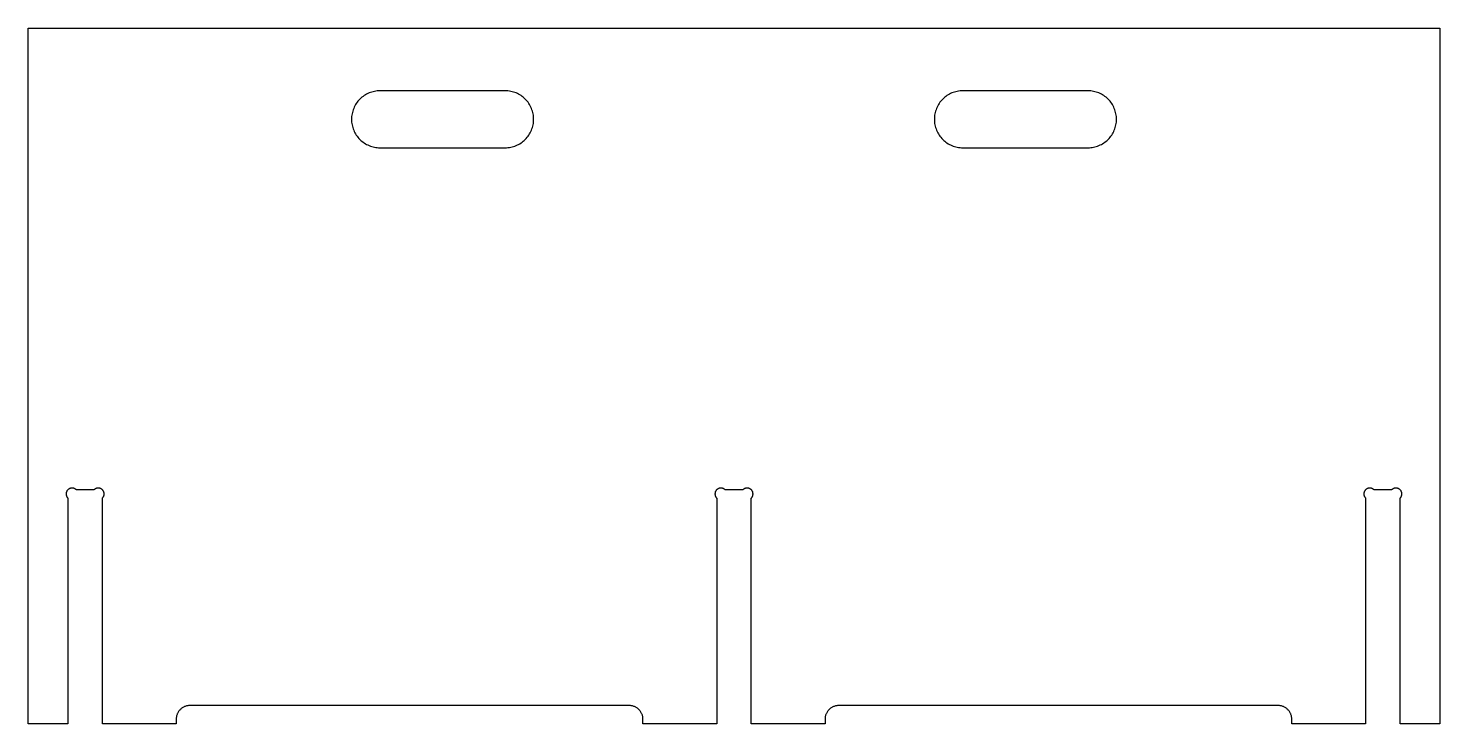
# Model space of a CAD drawing. Header units: inches. Extents: x 0 to 31, y 0 to 15.3.
import ezdxf

# ---------------------------------------------------------------- set-up
doc = ezdxf.new("R2010")
doc.units = ezdxf.units.IN
doc.header["$MEASUREMENT"] = 0
doc.layers.add('CUT_INSIDE', color=5, linetype='Continuous')
doc.layers.add('CUT_OUTSIDE', color=1, linetype='Continuous')

msp = doc.modelspace()

# ---------------------------------------------------------------- linework, layer by layer
at = {"layer": 'CUT_INSIDE'}
for points in [[(7.6943, 13.9019), (7.6637, 13.8996), (7.6333, 13.8959), (7.6031, 13.8906), (7.5731, 13.8839), (7.5436, 13.8757), (7.5144, 13.8661), (7.4858, 13.8551), (7.4578, 13.8426), (7.4304, 13.8288), (7.4037, 13.8137), (7.3778, 13.7973), (7.3527, 13.7797), (7.3285, 13.7608), (7.3053, 13.7407), (7.2831, 13.7196), (7.2619, 13.6974), (7.2419, 13.6741), (7.223, 13.65), (7.2053, 13.6249), (7.1889, 13.599), (7.1738, 13.5723), (7.16, 13.5449), (7.1476, 13.5168), (7.1365, 13.4882), (7.1269, 13.4591), (7.1187, 13.4295), (7.112, 13.3996), (7.1068, 13.3694), (7.103, 13.3389), (7.1008, 13.3083), (7.1, 13.2776), (7.1008, 13.247), (7.103, 13.2164), (7.1068, 13.1859), (7.112, 13.1557), (7.1187, 13.1258), (7.1269, 13.0962), (7.1365, 13.0671), (7.1476, 13.0385), (7.16, 13.0104), (7.1738, 12.983), (7.1889, 12.9563), (7.2053, 12.9304), (7.223, 12.9053), (7.2419, 12.8812), (7.2619, 12.8579), (7.2831, 12.8357), (7.3053, 12.8146), (7.3285, 12.7945), (7.3527, 12.7756), (7.3778, 12.758), (7.4037, 12.7416), (7.4304, 12.7264), (7.4578, 12.7127), (7.4858, 12.7002), (7.5144, 12.6892), (7.5436, 12.6796), (7.5731, 12.6714), (7.6031, 12.6647), (7.6333, 12.6594), (7.6637, 12.6557), (7.6943, 12.6534), (7.725, 12.6526), (10.475, 12.6526), (10.5057, 12.6534), (10.5363, 12.6557), (10.5667, 12.6594), (10.5969, 12.6647), (10.6269, 12.6714), (10.6564, 12.6796), (10.6856, 12.6892), (10.7142, 12.7002), (10.7422, 12.7127), (10.7696, 12.7264), (10.7963, 12.7416), (10.8222, 12.758), (10.8473, 12.7756), (10.8715, 12.7945), (10.8947, 12.8146), (10.9169, 12.8357), (10.9381, 12.8579), (10.9581, 12.8812), (10.977, 12.9053), (10.9947, 12.9304), (11.0111, 12.9563), (11.0262, 12.983), (11.04, 13.0104), (11.0524, 13.0385), (11.0635, 13.0671), (11.0731, 13.0962), (11.0813, 13.1258), (11.088, 13.1557), (11.0932, 13.1859), (11.097, 13.2164), (11.0992, 13.247), (11.1, 13.2776), (11.0992, 13.3083), (11.097, 13.3389), (11.0932, 13.3694), (11.088, 13.3996), (11.0813, 13.4295), (11.0731, 13.4591), (11.0635, 13.4882), (11.0524, 13.5168), (11.04, 13.5449), (11.0262, 13.5723), (11.0111, 13.599), (10.9947, 13.6249), (10.977, 13.65), (10.9581, 13.6741), (10.9381, 13.6974), (10.9169, 13.7196), (10.8947, 13.7407), (10.8715, 13.7608), (10.8473, 13.7797), (10.8222, 13.7973), (10.7963, 13.8137), (10.7696, 13.8288), (10.7422, 13.8426), (10.7142, 13.8551), (10.6856, 13.8661), (10.6564, 13.8757), (10.6269, 13.8839), (10.5969, 13.8906), (10.5667, 13.8959), (10.5363, 13.8996), (10.5057, 13.9019), (10.475, 13.9026), (7.725, 13.9026)], [(20.525, 13.9026), (20.4943, 13.9019), (20.4637, 13.8996), (20.4333, 13.8959), (20.4031, 13.8906), (20.3731, 13.8839), (20.3436, 13.8757), (20.3144, 13.8661), (20.2858, 13.8551), (20.2578, 13.8426), (20.2304, 13.8288), (20.2037, 13.8137), (20.1778, 13.7973), (20.1527, 13.7797), (20.1285, 13.7608), (20.1053, 13.7407), (20.0831, 13.7196), (20.0619, 13.6974), (20.0419, 13.6741), (20.023, 13.65), (20.0053, 13.6249), (19.9889, 13.599), (19.9738, 13.5723), (19.96, 13.5449), (19.9476, 13.5168), (19.9365, 13.4882), (19.9269, 13.4591), (19.9187, 13.4295), (19.912, 13.3996), (19.9068, 13.3694), (19.903, 13.3389), (19.9008, 13.3083), (19.9, 13.2776), (19.9008, 13.247), (19.903, 13.2164), (19.9068, 13.1859), (19.912, 13.1557), (19.9187, 13.1258), (19.9269, 13.0962), (19.9365, 13.0671), (19.9476, 13.0385), (19.96, 13.0104), (19.9738, 12.983), (19.9889, 12.9563), (20.0053, 12.9304), (20.023, 12.9053), (20.0419, 12.8812), (20.0619, 12.8579), (20.0831, 12.8357), (20.1053, 12.8146), (20.1285, 12.7945), (20.1527, 12.7756), (20.1778, 12.758), (20.2037, 12.7416), (20.2304, 12.7264), (20.2578, 12.7127), (20.2858, 12.7002), (20.3144, 12.6892), (20.3436, 12.6796), (20.3731, 12.6714), (20.4031, 12.6647), (20.4333, 12.6594), (20.4637, 12.6557), (20.4943, 12.6534), (20.525, 12.6526), (23.275, 12.6526), (23.3057, 12.6534), (23.3363, 12.6557), (23.3667, 12.6594), (23.3969, 12.6647), (23.4269, 12.6714), (23.4564, 12.6796), (23.4856, 12.6892), (23.5142, 12.7002), (23.5422, 12.7127), (23.5696, 12.7264), (23.5963, 12.7416), (23.6222, 12.758), (23.6473, 12.7756), (23.6715, 12.7945), (23.6947, 12.8146), (23.7169, 12.8357), (23.7381, 12.8579), (23.7581, 12.8812), (23.777, 12.9053), (23.7947, 12.9304), (23.8111, 12.9563), (23.8262, 12.983), (23.84, 13.0104), (23.8524, 13.0385), (23.8635, 13.0671), (23.8731, 13.0962), (23.8813, 13.1258), (23.888, 13.1557), (23.8932, 13.1859), (23.897, 13.2164), (23.8992, 13.247), (23.9, 13.2776), (23.8992, 13.3083), (23.897, 13.3389), (23.8932, 13.3694), (23.888, 13.3996), (23.8813, 13.4295), (23.8731, 13.4591), (23.8635, 13.4882), (23.8524, 13.5168), (23.84, 13.5449), (23.8262, 13.5723), (23.8111, 13.599), (23.7947, 13.6249), (23.777, 13.65), (23.7581, 13.6741), (23.7381, 13.6974), (23.7169, 13.7196), (23.6947, 13.7407), (23.6715, 13.7608), (23.6473, 13.7797), (23.6222, 13.7973), (23.5963, 13.8137), (23.5696, 13.8288), (23.5422, 13.8426), (23.5142, 13.8551), (23.4856, 13.8661), (23.4564, 13.8757), (23.4269, 13.8839), (23.3969, 13.8906), (23.3667, 13.8959), (23.3363, 13.8996), (23.3057, 13.9019), (23.275, 13.9026)]]:
    msp.add_lwpolyline(points, close=True, dxfattribs=at)
at = {"layer": 'CUT_OUTSIDE'}
msp.add_lwpolyline([(31, 0), (30.1295, 0), (30.1295, 4.9567), (30.1339, 4.9613), (30.1381, 4.9661), (30.142, 4.9711), (30.1457, 4.9764), (30.1491, 4.9817), (30.1522, 4.9873), (30.1551, 4.993), (30.1577, 4.9988), (30.16, 5.0048), (30.162, 5.0108), (30.1637, 5.017), (30.1651, 5.0232), (30.1662, 5.0295), (30.167, 5.0358), (30.1674, 5.0422), (30.1676, 5.0486), (30.1674, 5.055), (30.167, 5.0613), (30.1662, 5.0677), (30.1651, 5.0739), (30.1637, 5.0802), (30.162, 5.0863), (30.16, 5.0924), (30.1577, 5.0983), (30.1551, 5.1042), (30.1522, 5.1099), (30.1491, 5.1154), (30.1457, 5.1208), (30.142, 5.126), (30.1381, 5.131), (30.1339, 5.1359), (30.1295, 5.1405), (30.1249, 5.1449), (30.12, 5.1491), (30.115, 5.153), (30.1098, 5.1567), (30.1044, 5.1601), (30.0989, 5.1632), (30.0932, 5.1661), (30.0873, 5.1687), (30.0814, 5.171), (30.0753, 5.173), (30.0692, 5.1747), (30.0629, 5.1761), (30.0567, 5.1772), (30.0503, 5.178), (30.044, 5.1784), (30.0376, 5.1786), (30.0312, 5.1784), (30.0248, 5.178), (30.0185, 5.1772), (30.0122, 5.1761), (30.006, 5.1747), (29.9998, 5.173), (29.9938, 5.171), (29.9878, 5.1687), (29.982, 5.1661), (29.9763, 5.1632), (29.9707, 5.1601), (29.9654, 5.1567), (29.9601, 5.153), (29.9551, 5.1491), (29.9503, 5.1449), (29.9457, 5.1405), (29.5543, 5.1405), (29.5497, 5.1449), (29.5449, 5.1491), (29.5399, 5.153), (29.5346, 5.1567), (29.5293, 5.1601), (29.5237, 5.1632), (29.518, 5.1661), (29.5122, 5.1687), (29.5062, 5.171), (29.5002, 5.173), (29.494, 5.1747), (29.4878, 5.1761), (29.4815, 5.1772), (29.4752, 5.178), (29.4688, 5.1784), (29.4624, 5.1786), (29.456, 5.1784), (29.4497, 5.178), (29.4433, 5.1772), (29.4371, 5.1761), (29.4308, 5.1747), (29.4247, 5.173), (29.4186, 5.171), (29.4127, 5.1687), (29.4068, 5.1661), (29.4011, 5.1632), (29.3956, 5.1601), (29.3902, 5.1567), (29.385, 5.153), (29.38, 5.1491), (29.3751, 5.1449), (29.3705, 5.1405), (29.3661, 5.1359), (29.3619, 5.131), (29.358, 5.126), (29.3543, 5.1208), (29.3509, 5.1154), (29.3478, 5.1099), (29.3449, 5.1042), (29.3423, 5.0983), (29.34, 5.0924), (29.338, 5.0863), (29.3363, 5.0802), (29.3349, 5.0739), (29.3338, 5.0677), (29.333, 5.0613), (29.3326, 5.055), (29.3324, 5.0486), (29.3326, 5.0422), (29.333, 5.0358), (29.3338, 5.0295), (29.3349, 5.0232), (29.3363, 5.017), (29.338, 5.0108), (29.34, 5.0048), (29.3423, 4.9988), (29.3449, 4.993), (29.3478, 4.9873), (29.3509, 4.9817), (29.3543, 4.9764), (29.358, 4.9711), (29.3619, 4.9661), (29.3661, 4.9613), (29.3705, 4.9567), (29.3705, 0), (27.75, 0), (27.75, 0.1), (27.7496, 0.1147), (27.7486, 0.1294), (27.7468, 0.144), (27.7442, 0.1585), (27.741, 0.1729), (27.7371, 0.1871), (27.7325, 0.2011), (27.7272, 0.2148), (27.7212, 0.2283), (27.7146, 0.2414), (27.7073, 0.2542), (27.6994, 0.2667), (27.691, 0.2787), (27.6819, 0.2903), (27.6723, 0.3015), (27.6621, 0.3121), (27.6515, 0.3223), (27.6403, 0.3319), (27.6287, 0.341), (27.6167, 0.3494), (27.6042, 0.3573), (27.5914, 0.3646), (27.5783, 0.3712), (27.5648, 0.3772), (27.5511, 0.3825), (27.5371, 0.3871), (27.5229, 0.391), (27.5085, 0.3942), (27.494, 0.3968), (27.4794, 0.3986), (27.4647, 0.3996), (27.45, 0.4), (17.8, 0.4), (17.7853, 0.3996), (17.7706, 0.3986), (17.756, 0.3968), (17.7415, 0.3942), (17.7271, 0.391), (17.7129, 0.3871), (17.6989, 0.3825), (17.6852, 0.3772), (17.6717, 0.3712), (17.6586, 0.3646), (17.6458, 0.3573), (17.6333, 0.3494), (17.6213, 0.341), (17.6097, 0.3319), (17.5985, 0.3223), (17.5879, 0.3121), (17.5777, 0.3015), (17.5681, 0.2903), (17.559, 0.2787), (17.5506, 0.2667), (17.5427, 0.2542), (17.5354, 0.2414), (17.5288, 0.2283), (17.5228, 0.2148), (17.5175, 0.2011), (17.5129, 0.1871), (17.509, 0.1729), (17.5058, 0.1585), (17.5032, 0.144), (17.5014, 0.1294), (17.5004, 0.1147), (17.5, 0.1), (17.5, 0), (15.8795, 0), (15.8795, 4.9567), (15.8839, 4.9613), (15.8881, 4.9661), (15.892, 4.9711), (15.8957, 4.9764), (15.8991, 4.9817), (15.9022, 4.9873), (15.9051, 4.993), (15.9077, 4.9988), (15.91, 5.0048), (15.912, 5.0108), (15.9137, 5.017), (15.9151, 5.0232), (15.9162, 5.0295), (15.917, 5.0358), (15.9174, 5.0422), (15.9176, 5.0486), (15.9174, 5.055), (15.917, 5.0613), (15.9162, 5.0677), (15.9151, 5.0739), (15.9137, 5.0802), (15.912, 5.0863), (15.91, 5.0924), (15.9077, 5.0983), (15.9051, 5.1042), (15.9022, 5.1099), (15.8991, 5.1154), (15.8957, 5.1208), (15.892, 5.126), (15.8881, 5.131), (15.8839, 5.1359), (15.8795, 5.1405), (15.8749, 5.1449), (15.87, 5.1491), (15.865, 5.153), (15.8598, 5.1567), (15.8544, 5.1601), (15.8489, 5.1632), (15.8432, 5.1661), (15.8373, 5.1687), (15.8314, 5.171), (15.8253, 5.173), (15.8192, 5.1747), (15.8129, 5.1761), (15.8067, 5.1772), (15.8003, 5.178), (15.794, 5.1784), (15.7876, 5.1786), (15.7812, 5.1784), (15.7748, 5.178), (15.7685, 5.1772), (15.7622, 5.1761), (15.756, 5.1747), (15.7498, 5.173), (15.7438, 5.171), (15.7378, 5.1687), (15.732, 5.1661), (15.7263, 5.1632), (15.7207, 5.1601), (15.7154, 5.1567), (15.7101, 5.153), (15.7051, 5.1491), (15.7003, 5.1449), (15.6957, 5.1405), (15.3043, 5.1405), (15.2997, 5.1449), (15.2949, 5.1491), (15.2899, 5.153), (15.2846, 5.1567), (15.2793, 5.1601), (15.2737, 5.1632), (15.268, 5.1661), (15.2622, 5.1687), (15.2562, 5.171), (15.2502, 5.173), (15.244, 5.1747), (15.2378, 5.1761), (15.2315, 5.1772), (15.2252, 5.178), (15.2188, 5.1784), (15.2124, 5.1786), (15.206, 5.1784), (15.1997, 5.178), (15.1933, 5.1772), (15.1871, 5.1761), (15.1808, 5.1747), (15.1747, 5.173), (15.1686, 5.171), (15.1627, 5.1687), (15.1568, 5.1661), (15.1511, 5.1632), (15.1456, 5.1601), (15.1402, 5.1567), (15.135, 5.153), (15.13, 5.1491), (15.1251, 5.1449), (15.1205, 5.1405), (15.1161, 5.1359), (15.1119, 5.131), (15.108, 5.126), (15.1043, 5.1208), (15.1009, 5.1154), (15.0978, 5.1099), (15.0949, 5.1042), (15.0923, 5.0983), (15.09, 5.0924), (15.088, 5.0863), (15.0863, 5.0802), (15.0849, 5.0739), (15.0838, 5.0677), (15.083, 5.0613), (15.0826, 5.055), (15.0824, 5.0486), (15.0826, 5.0422), (15.083, 5.0358), (15.0838, 5.0295), (15.0849, 5.0232), (15.0863, 5.017), (15.088, 5.0108), (15.09, 5.0048), (15.0923, 4.9988), (15.0949, 4.993), (15.0978, 4.9873), (15.1009, 4.9817), (15.1043, 4.9764), (15.108, 4.9711), (15.1119, 4.9661), (15.1161, 4.9613), (15.1205, 4.9567), (15.1205, 0), (13.5, 0), (13.5, 0.1), (13.4996, 0.1147), (13.4986, 0.1294), (13.4968, 0.144), (13.4942, 0.1585), (13.491, 0.1729), (13.4871, 0.1871), (13.4825, 0.2011), (13.4772, 0.2148), (13.4712, 0.2283), (13.4646, 0.2414), (13.4573, 0.2542), (13.4494, 0.2667), (13.441, 0.2787), (13.4319, 0.2903), (13.4223, 0.3015), (13.4121, 0.3121), (13.4015, 0.3223), (13.3903, 0.3319), (13.3787, 0.341), (13.3667, 0.3494), (13.3542, 0.3573), (13.3414, 0.3646), (13.3283, 0.3712), (13.3148, 0.3772), (13.3011, 0.3825), (13.2871, 0.3871), (13.2729, 0.391), (13.2585, 0.3942), (13.244, 0.3968), (13.2294, 0.3986), (13.2147, 0.3996), (13.2, 0.4), (3.55, 0.4), (3.5353, 0.3996), (3.5206, 0.3986), (3.506, 0.3968), (3.4915, 0.3942), (3.4771, 0.391), (3.4629, 0.3871), (3.4489, 0.3825), (3.4352, 0.3772), (3.4217, 0.3712), (3.4086, 0.3646), (3.3958, 0.3573), (3.3833, 0.3494), (3.3713, 0.341), (3.3597, 0.3319), (3.3485, 0.3223), (3.3379, 0.3121), (3.3277, 0.3015), (3.3181, 0.2903), (3.309, 0.2787), (3.3006, 0.2667), (3.2927, 0.2542), (3.2854, 0.2414), (3.2788, 0.2283), (3.2728, 0.2148), (3.2675, 0.2011), (3.2629, 0.1871), (3.259, 0.1729), (3.2558, 0.1585), (3.2532, 0.144), (3.2514, 0.1294), (3.2504, 0.1147), (3.25, 0.1), (3.25, 0), (1.6295, 0), (1.6295, 4.9567), (1.6339, 4.9613), (1.6381, 4.9661), (1.642, 4.9711), (1.6457, 4.9764), (1.6491, 4.9817), (1.6522, 4.9873), (1.6551, 4.993), (1.6577, 4.9988), (1.66, 5.0048), (1.662, 5.0108), (1.6637, 5.017), (1.6651, 5.0232), (1.6662, 5.0295), (1.667, 5.0358), (1.6674, 5.0422), (1.6676, 5.0486), (1.6674, 5.055), (1.667, 5.0613), (1.6662, 5.0677), (1.6651, 5.0739), (1.6637, 5.0802), (1.662, 5.0863), (1.66, 5.0924), (1.6577, 5.0983), (1.6551, 5.1042), (1.6522, 5.1099), (1.6491, 5.1154), (1.6457, 5.1208), (1.642, 5.126), (1.6381, 5.131), (1.6339, 5.1359), (1.6295, 5.1405), (1.6249, 5.1449), (1.62, 5.1491), (1.615, 5.153), (1.6098, 5.1567), (1.6044, 5.1601), (1.5989, 5.1632), (1.5932, 5.1661), (1.5873, 5.1687), (1.5814, 5.171), (1.5753, 5.173), (1.5692, 5.1747), (1.5629, 5.1761), (1.5567, 5.1772), (1.5503, 5.178), (1.544, 5.1784), (1.5376, 5.1786), (1.5312, 5.1784), (1.5248, 5.178), (1.5185, 5.1772), (1.5122, 5.1761), (1.506, 5.1747), (1.4998, 5.173), (1.4938, 5.171), (1.4878, 5.1687), (1.482, 5.1661), (1.4763, 5.1632), (1.4707, 5.1601), (1.4654, 5.1567), (1.4601, 5.153), (1.4551, 5.1491), (1.4503, 5.1449), (1.4457, 5.1405), (1.0543, 5.1405), (1.0497, 5.1449), (1.0449, 5.1491), (1.0399, 5.153), (1.0346, 5.1567), (1.0293, 5.1601), (1.0237, 5.1632), (1.018, 5.1661), (1.0122, 5.1687), (1.0062, 5.171), (1.0002, 5.173), (0.994, 5.1747), (0.9878, 5.1761), (0.9815, 5.1772), (0.9752, 5.178), (0.9688, 5.1784), (0.9624, 5.1786), (0.956, 5.1784), (0.9497, 5.178), (0.9433, 5.1772), (0.9371, 5.1761), (0.9308, 5.1747), (0.9247, 5.173), (0.9186, 5.171), (0.9127, 5.1687), (0.9068, 5.1661), (0.9011, 5.1632), (0.8956, 5.1601), (0.8902, 5.1567), (0.885, 5.153), (0.88, 5.1491), (0.8751, 5.1449), (0.8705, 5.1405), (0.8661, 5.1359), (0.8619, 5.131), (0.858, 5.126), (0.8543, 5.1208), (0.8509, 5.1154), (0.8478, 5.1099), (0.8449, 5.1042), (0.8423, 5.0983), (0.84, 5.0924), (0.838, 5.0863), (0.8363, 5.0802), (0.8349, 5.0739), (0.8338, 5.0677), (0.833, 5.0613), (0.8326, 5.055), (0.8324, 5.0486), (0.8326, 5.0422), (0.833, 5.0358), (0.8338, 5.0295), (0.8349, 5.0232), (0.8363, 5.017), (0.838, 5.0108), (0.84, 5.0048), (0.8423, 4.9988), (0.8449, 4.993), (0.8478, 4.9873), (0.8509, 4.9817), (0.8543, 4.9764), (0.858, 4.9711), (0.8619, 4.9661), (0.8661, 4.9613), (0.8705, 4.9567), (0.8705, 0), (0, 0), (0, 15.2776), (31, 15.2776)], close=True, dxfattribs=at)

doc.saveas('drawing.dxf')
